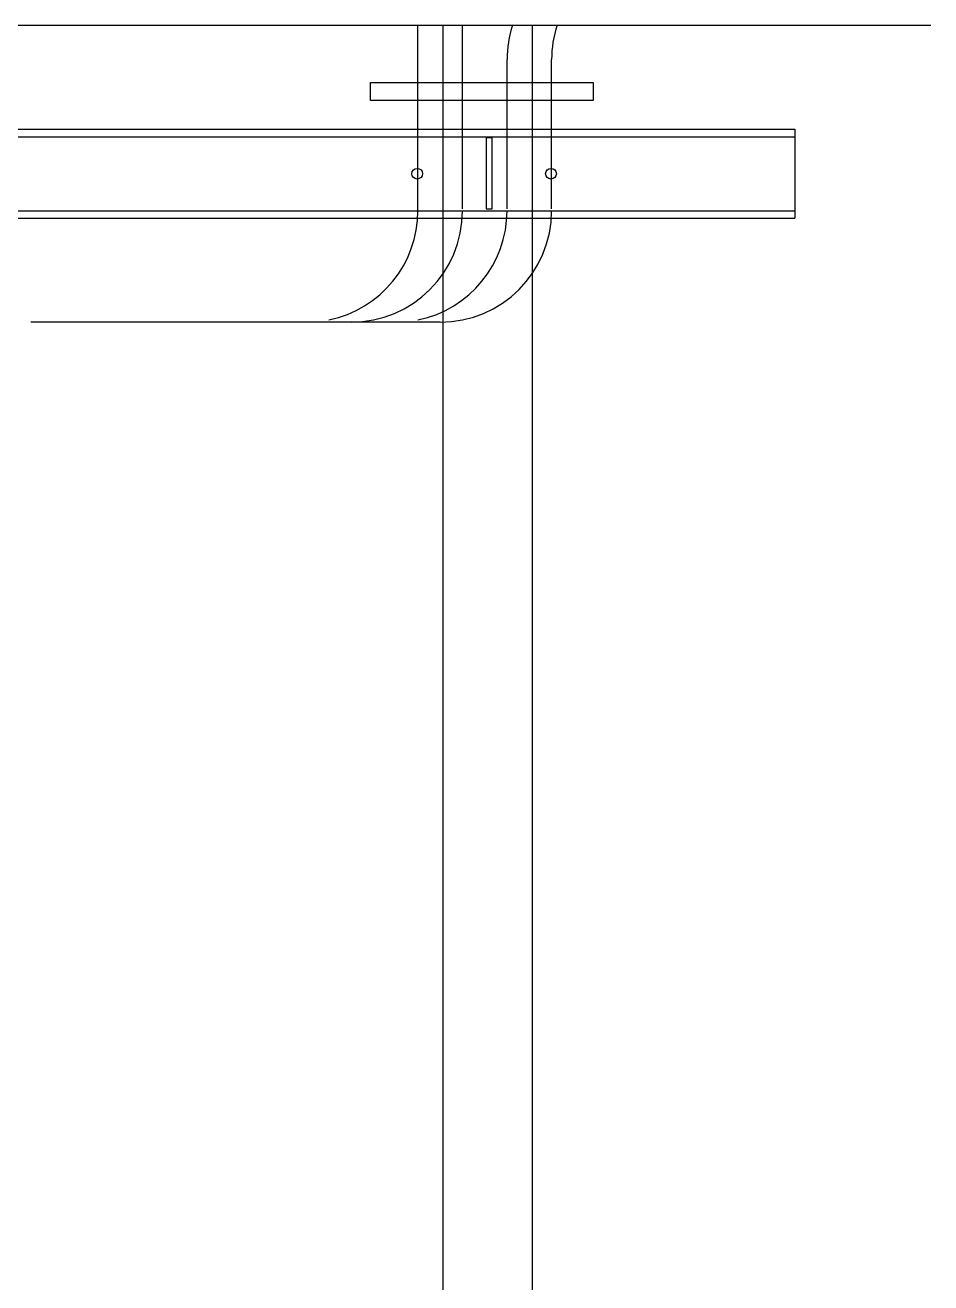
# Model space of a CAD drawing. Header units: millimetres. Extents: x -139278 to 641613, y -260926 to 217780.
# Drawn here: x 234759 to 235775, y 29553 to 30963 of the extents above; entities that cross this region are included whole.
import ezdxf

# ---------------------------------------------------------------- set-up
doc = ezdxf.new("R2010")
doc.units = ezdxf.units.MM

msp = doc.modelspace()

# ---------------------------------------------------------------- linework, layer by layer
for p, q in [((233305.522, 30962.894), (235774.665, 30962.894)), ((235227.791, 28891.185), (235227.791, 30962.894)), ((235327.791, 28891.185), (235327.791, 30962.894)), ((234582.685, 30846.392), (235622.194, 30846.392)), ((234582.685, 30837.892), (235622.194, 30837.892)), ((235622.194, 30846.392), (235622.194, 30746.392)), ((234582.685, 30754.892), (235622.194, 30754.892)), ((234582.685, 30746.392), (235622.194, 30746.392))]:
    msp.add_line(p, q)
at = {"ltscale": 4}
for p, q in [((235199.43, 30754.892), (235199.43, 30962.894)), ((235249.414, 30756.898), (235249.414, 30962.894)), ((235299.414, 30756.898), (235299.414, 30924.54)), ((235349.414, 30756.897), (235349.414, 30924.54)), ((235224.43, 30629.892), (234765.348, 30629.892))]:
    msp.add_line(p, q, dxfattribs=at)
for points in [[(235146.108, 30878.552), (235146.108, 30898.552), (235396.108, 30898.552), (235396.108, 30878.552)], [(235282.797, 30836.571), (235276.139, 30836.571), (235276.139, 30756.94), (235282.797, 30756.94)]]:
    msp.add_lwpolyline(points, close=True)
for centre in [(235198.682, 30796.392), (235348.682, 30796.392)]:
    msp.add_circle(centre, 6)
for centre, start, end in [((235424.414, 30924.54), 162.131484, 180), ((235474.414, 30924.54), 162.131484, 180), ((235074.43, 30754.892), 281.56903, 0), ((235124.43, 30754.892), 270, 0), ((235174.43, 30754.892), 281.56903, 0), ((235224.43, 30754.892), 270, 0)]:
    msp.add_arc(centre, 125, start, end, dxfattribs=at)

doc.saveas('drawing.dxf')
